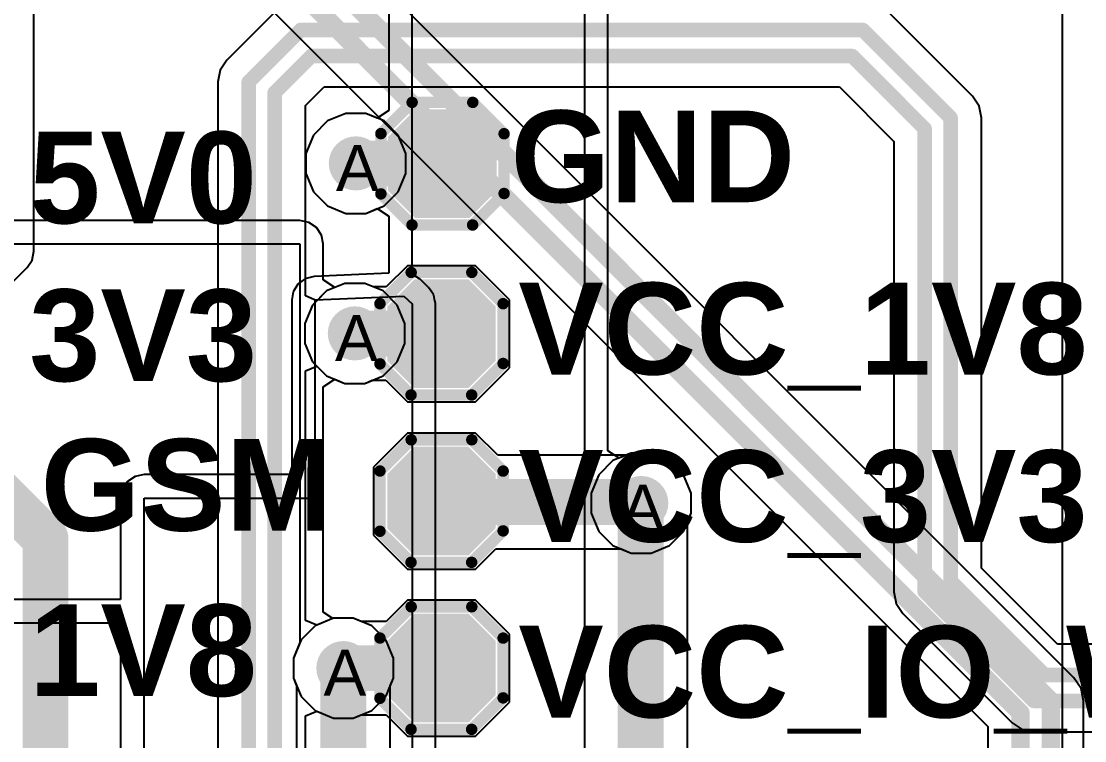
# Model space of a CAD drawing. Header units: inches. Extents: x 0 to 208, y 0 to 213.
# Drawn here: x 1.2734 to 1.7375, y 3.5333 to 3.8471 of the extents above; entities that cross this region are included whole.
import ezdxf

# ---------------------------------------------------------------- set-up
doc = ezdxf.new("R2010")
doc.units = ezdxf.units.IN
doc.header["$MEASUREMENT"] = 0
for name, color, linetype in [('Bottom Layer', 5, 'Continuous'), ('Drill Drawing', 1, 'Continuous'), ('L2_GND1', 16, 'Continuous'), ('L3_SIG1', 76, 'Continuous'), ('L4_PWR', 90, 'Continuous'), ('L5_GND2', 156, 'Continuous'), ('L6_SIG2', 130, 'Continuous'), ('L7_GND3', 216, 'Continuous'), ('Top Layer', 1, 'Continuous'), ('Top Overlay', 2, 'Continuous'), ('Top Paste', 8, 'Continuous'), ('Top Solder', 216, 'Continuous'), ('Via Holes', 16, 'Continuous')]:
    doc.layers.add(name, color=color, linetype=linetype)
doc.styles.add('Arial', font='', dxfattribs={"height": 0.2})
doc.styles.add('Arial_Bold', font='', dxfattribs={"height": 0.2})
doc.styles.get('Arial').set_extended_font_data('Arial')
doc.styles.get('Arial_Bold').set_extended_font_data('Arial', bold=True)

# ---------------------------------------------------------------- blocks, each defined once
blk = doc.blocks.new('T____________0_5___337')
at = {"layer": 'Top Layer'}
blk.add_hatch(color=1, dxfattribs=at).paths.add_polyline_path([(0.00984, 0.01969), (-0.00984, 0.01969), (-0.01969, 0.00984), (-0.01969, -0.00984), (-0.00984, -0.01968), (0.00984, -0.01968), (0.01968, -0.00984), (0.01968, 0.00984)])
at = {"layer": 'Top Paste'}
blk.add_hatch(color=8, dxfattribs=at).paths.add_polyline_path([(0.00984, 0.01969), (-0.00984, 0.01969), (-0.01969, 0.00984), (-0.01969, -0.00984), (-0.00984, -0.01968), (0.00984, -0.01968), (0.01968, -0.00984), (0.01968, 0.00984)])
at = {"layer": 'Top Solder'}
blk.add_hatch(color=216, dxfattribs=at).paths.add_polyline_path([(0.01184, 0.02369), (-0.01184, 0.02369), (-0.02369, 0.01184), (-0.02369, -0.01184), (-0.01184, -0.02368), (0.01184, -0.02368), (0.02368, -0.01184), (0.02368, 0.01184)])
at = {"layer": 'Top Overlay'}
for points in [[(-0.02684, 0.01312, 0.005, 0.005, 0), (-0.01321, 0.02675, 0.005, 0.005, 0)], [(-0.01321, 0.02675, 0.005, 0.005, 0), (0.01325, 0.02675, 0.005, 0.005, 0)], [(0.01325, 0.02675, 0.005, 0.005, 0), (0.02692, 0.01308, 0.005, 0.005, 0)], [(-0.02684, -0.01316, 0.005, 0.005, 0), (-0.02684, 0.01312, 0.005, 0.005, 0)], [(0.02692, -0.01299, 0.005, 0.005, 0), (0.02692, 0.01308, 0.005, 0.005, 0)], [(-0.02684, -0.01316, 0.005, 0.005, 0), (-0.01328, -0.02672, 0.005, 0.005, 0)], [(0.01318, -0.02672, 0.005, 0.005, 0), (0.02692, -0.01299, 0.005, 0.005, 0)], [(-0.01328, -0.02672, 0.005, 0.005, 0), (0.01318, -0.02672, 0.005, 0.005, 0)]]:
    blk.add_lwpolyline(points, format="xyseb", dxfattribs=at)
for points in [[(-0.01446, 0.02675, 0.0025, 0.0025, 1), (-0.01196, 0.02675, 0.0025, 0.0025, 1)], [(-0.01446, 0.02675, 0.0025, 0.0025, 1), (-0.01196, 0.02675, 0.0025, 0.0025, 1)], [(0.012, 0.02675, 0.0025, 0.0025, 1), (0.0145, 0.02675, 0.0025, 0.0025, 1)], [(0.012, 0.02675, 0.0025, 0.0025, 1), (0.0145, 0.02675, 0.0025, 0.0025, 1)], [(-0.02809, 0.01312, 0.0025, 0.0025, 1), (-0.02559, 0.01312, 0.0025, 0.0025, 1)], [(-0.02809, 0.01312, 0.0025, 0.0025, 1), (-0.02559, 0.01312, 0.0025, 0.0025, 1)], [(0.02567, 0.01308, 0.0025, 0.0025, 1), (0.02817, 0.01308, 0.0025, 0.0025, 1)], [(0.02567, 0.01308, 0.0025, 0.0025, 1), (0.02817, 0.01308, 0.0025, 0.0025, 1)], [(-0.02809, -0.01316, 0.0025, 0.0025, 1), (-0.02559, -0.01316, 0.0025, 0.0025, 1)], [(-0.02809, -0.01316, 0.0025, 0.0025, 1), (-0.02559, -0.01316, 0.0025, 0.0025, 1)], [(0.02567, -0.01299, 0.0025, 0.0025, 1), (0.02817, -0.01299, 0.0025, 0.0025, 1)], [(0.02567, -0.01299, 0.0025, 0.0025, 1), (0.02817, -0.01299, 0.0025, 0.0025, 1)], [(-0.01453, -0.02672, 0.0025, 0.0025, 1), (-0.01203, -0.02672, 0.0025, 0.0025, 1)], [(-0.01453, -0.02672, 0.0025, 0.0025, 1), (-0.01203, -0.02672, 0.0025, 0.0025, 1)], [(0.01193, -0.02672, 0.0025, 0.0025, 1), (0.01443, -0.02672, 0.0025, 0.0025, 1)], [(0.01193, -0.02672, 0.0025, 0.0025, 1), (0.01443, -0.02672, 0.0025, 0.0025, 1)]]:
    blk.add_lwpolyline(points, format="xyseb", close=True, dxfattribs=at)
blk = doc.blocks.new('T____________0_5___338')
at = {"layer": 'Top Layer'}
blk.add_hatch(color=1, dxfattribs=at).paths.add_polyline_path([(0.00984, 0.01968), (-0.00984, 0.01968), (-0.01969, 0.00984), (-0.01969, -0.00984), (-0.00984, -0.01969), (0.00984, -0.01969), (0.01968, -0.00984), (0.01968, 0.00984)])
at = {"layer": 'Top Paste'}
blk.add_hatch(color=8, dxfattribs=at).paths.add_polyline_path([(0.00984, 0.01968), (-0.00984, 0.01968), (-0.01969, 0.00984), (-0.01969, -0.00984), (-0.00984, -0.01969), (0.00984, -0.01969), (0.01968, -0.00984), (0.01968, 0.00984)])
at = {"layer": 'Top Solder'}
blk.add_hatch(color=216, dxfattribs=at).paths.add_polyline_path([(0.01184, 0.02368), (-0.01184, 0.02368), (-0.02369, 0.01184), (-0.02369, -0.01184), (-0.01184, -0.02369), (0.01184, -0.02369), (0.02368, -0.01184), (0.02368, 0.01184)])
at = {"layer": 'Top Overlay'}
for points in [[(-0.02684, 0.01312, 0.005, 0.005, 0), (-0.01321, 0.02675, 0.005, 0.005, 0)], [(-0.01321, 0.02675, 0.005, 0.005, 0), (0.01325, 0.02675, 0.005, 0.005, 0)], [(0.01325, 0.02675, 0.005, 0.005, 0), (0.02692, 0.01309, 0.005, 0.005, 0)], [(-0.02684, -0.01315, 0.005, 0.005, 0), (-0.02684, 0.01312, 0.005, 0.005, 0)], [(0.02692, -0.01298, 0.005, 0.005, 0), (0.02692, 0.01309, 0.005, 0.005, 0)], [(-0.02684, -0.01315, 0.005, 0.005, 0), (-0.01328, -0.02672, 0.005, 0.005, 0)], [(0.01318, -0.02672, 0.005, 0.005, 0), (0.02692, -0.01298, 0.005, 0.005, 0)], [(-0.01328, -0.02672, 0.005, 0.005, 0), (0.01318, -0.02672, 0.005, 0.005, 0)]]:
    blk.add_lwpolyline(points, format="xyseb", dxfattribs=at)
for points in [[(-0.01446, 0.02675, 0.0025, 0.0025, 1), (-0.01196, 0.02675, 0.0025, 0.0025, 1)], [(-0.01446, 0.02675, 0.0025, 0.0025, 1), (-0.01196, 0.02675, 0.0025, 0.0025, 1)], [(0.012, 0.02675, 0.0025, 0.0025, 1), (0.0145, 0.02675, 0.0025, 0.0025, 1)], [(0.012, 0.02675, 0.0025, 0.0025, 1), (0.0145, 0.02675, 0.0025, 0.0025, 1)], [(-0.02809, 0.01312, 0.0025, 0.0025, 1), (-0.02559, 0.01312, 0.0025, 0.0025, 1)], [(-0.02809, 0.01312, 0.0025, 0.0025, 1), (-0.02559, 0.01312, 0.0025, 0.0025, 1)], [(0.02567, 0.01309, 0.0025, 0.0025, 1), (0.02817, 0.01309, 0.0025, 0.0025, 1)], [(0.02567, 0.01309, 0.0025, 0.0025, 1), (0.02817, 0.01309, 0.0025, 0.0025, 1)], [(-0.02809, -0.01315, 0.0025, 0.0025, 1), (-0.02559, -0.01315, 0.0025, 0.0025, 1)], [(-0.02809, -0.01315, 0.0025, 0.0025, 1), (-0.02559, -0.01315, 0.0025, 0.0025, 1)], [(0.02567, -0.01298, 0.0025, 0.0025, 1), (0.02817, -0.01298, 0.0025, 0.0025, 1)], [(0.02567, -0.01298, 0.0025, 0.0025, 1), (0.02817, -0.01298, 0.0025, 0.0025, 1)], [(-0.01453, -0.02672, 0.0025, 0.0025, 1), (-0.01203, -0.02672, 0.0025, 0.0025, 1)], [(-0.01453, -0.02672, 0.0025, 0.0025, 1), (-0.01203, -0.02672, 0.0025, 0.0025, 1)], [(0.01193, -0.02672, 0.0025, 0.0025, 1), (0.01443, -0.02672, 0.0025, 0.0025, 1)], [(0.01193, -0.02672, 0.0025, 0.0025, 1), (0.01443, -0.02672, 0.0025, 0.0025, 1)]]:
    blk.add_lwpolyline(points, format="xyseb", close=True, dxfattribs=at)
blk = doc.blocks.new('T____________0_5___342')
at = {"layer": 'Top Layer'}
blk.add_hatch(color=1, dxfattribs=at).paths.add_polyline_path([(0.00984, 0.01968), (-0.00984, 0.01968), (-0.01969, 0.00984), (-0.01969, -0.00984), (-0.00984, -0.01969), (0.00984, -0.01969), (0.01968, -0.00984), (0.01968, 0.00984)])
at = {"layer": 'Top Paste'}
blk.add_hatch(color=8, dxfattribs=at).paths.add_polyline_path([(0.00984, 0.01968), (-0.00984, 0.01968), (-0.01969, 0.00984), (-0.01969, -0.00984), (-0.00984, -0.01969), (0.00984, -0.01969), (0.01968, -0.00984), (0.01968, 0.00984)])
at = {"layer": 'Top Solder'}
blk.add_hatch(color=216, dxfattribs=at).paths.add_polyline_path([(0.01184, 0.02368), (-0.01184, 0.02368), (-0.02369, 0.01184), (-0.02369, -0.01184), (-0.01184, -0.02369), (0.01184, -0.02369), (0.02368, -0.01184), (0.02368, 0.01184)])
at = {"layer": 'Top Overlay'}
for points in [[(-0.02684, 0.01312, 0.005, 0.005, 0), (-0.01321, 0.02675, 0.005, 0.005, 0)], [(-0.01321, 0.02675, 0.005, 0.005, 0), (0.01325, 0.02675, 0.005, 0.005, 0)], [(0.01325, 0.02675, 0.005, 0.005, 0), (0.02692, 0.01309, 0.005, 0.005, 0)], [(-0.02684, -0.01315, 0.005, 0.005, 0), (-0.02684, 0.01312, 0.005, 0.005, 0)], [(0.02692, -0.01299, 0.005, 0.005, 0), (0.02692, 0.01309, 0.005, 0.005, 0)], [(-0.02684, -0.01315, 0.005, 0.005, 0), (-0.01328, -0.02672, 0.005, 0.005, 0)], [(0.01318, -0.02672, 0.005, 0.005, 0), (0.02692, -0.01299, 0.005, 0.005, 0)], [(-0.01328, -0.02672, 0.005, 0.005, 0), (0.01318, -0.02672, 0.005, 0.005, 0)]]:
    blk.add_lwpolyline(points, format="xyseb", dxfattribs=at)
for points in [[(-0.01446, 0.02675, 0.0025, 0.0025, 1), (-0.01196, 0.02675, 0.0025, 0.0025, 1)], [(-0.01446, 0.02675, 0.0025, 0.0025, 1), (-0.01196, 0.02675, 0.0025, 0.0025, 1)], [(0.012, 0.02675, 0.0025, 0.0025, 1), (0.0145, 0.02675, 0.0025, 0.0025, 1)], [(0.012, 0.02675, 0.0025, 0.0025, 1), (0.0145, 0.02675, 0.0025, 0.0025, 1)], [(-0.02809, 0.01312, 0.0025, 0.0025, 1), (-0.02559, 0.01312, 0.0025, 0.0025, 1)], [(-0.02809, 0.01312, 0.0025, 0.0025, 1), (-0.02559, 0.01312, 0.0025, 0.0025, 1)], [(0.02567, 0.01309, 0.0025, 0.0025, 1), (0.02817, 0.01309, 0.0025, 0.0025, 1)], [(0.02567, 0.01309, 0.0025, 0.0025, 1), (0.02817, 0.01309, 0.0025, 0.0025, 1)], [(-0.02809, -0.01315, 0.0025, 0.0025, 1), (-0.02559, -0.01315, 0.0025, 0.0025, 1)], [(-0.02809, -0.01315, 0.0025, 0.0025, 1), (-0.02559, -0.01315, 0.0025, 0.0025, 1)], [(0.02567, -0.01299, 0.0025, 0.0025, 1), (0.02817, -0.01299, 0.0025, 0.0025, 1)], [(0.02567, -0.01299, 0.0025, 0.0025, 1), (0.02817, -0.01299, 0.0025, 0.0025, 1)], [(-0.01453, -0.02672, 0.0025, 0.0025, 1), (-0.01203, -0.02672, 0.0025, 0.0025, 1)], [(-0.01453, -0.02672, 0.0025, 0.0025, 1), (-0.01203, -0.02672, 0.0025, 0.0025, 1)], [(0.01193, -0.02672, 0.0025, 0.0025, 1), (0.01443, -0.02672, 0.0025, 0.0025, 1)], [(0.01193, -0.02672, 0.0025, 0.0025, 1), (0.01443, -0.02672, 0.0025, 0.0025, 1)]]:
    blk.add_lwpolyline(points, format="xyseb", close=True, dxfattribs=at)
blk = doc.blocks.new('T____________0_5___343')
at = {"layer": 'Top Layer'}
blk.add_hatch(color=1, dxfattribs=at).paths.add_polyline_path([(0.00984, 0.01968), (-0.00984, 0.01968), (-0.01969, 0.00984), (-0.01969, -0.00984), (-0.00984, -0.01969), (0.00984, -0.01969), (0.01968, -0.00984), (0.01968, 0.00984)])
at = {"layer": 'Top Paste'}
blk.add_hatch(color=8, dxfattribs=at).paths.add_polyline_path([(0.00984, 0.01968), (-0.00984, 0.01968), (-0.01969, 0.00984), (-0.01969, -0.00984), (-0.00984, -0.01969), (0.00984, -0.01969), (0.01968, -0.00984), (0.01968, 0.00984)])
at = {"layer": 'Top Solder'}
blk.add_hatch(color=216, dxfattribs=at).paths.add_polyline_path([(0.01184, 0.02368), (-0.01184, 0.02368), (-0.02369, 0.01184), (-0.02369, -0.01184), (-0.01184, -0.02369), (0.01184, -0.02369), (0.02368, -0.01184), (0.02368, 0.01184)])
at = {"layer": 'Top Overlay'}
for points in [[(-0.02684, 0.01312, 0.005, 0.005, 0), (-0.01321, 0.02675, 0.005, 0.005, 0)], [(-0.01321, 0.02675, 0.005, 0.005, 0), (0.01325, 0.02675, 0.005, 0.005, 0)], [(0.01325, 0.02675, 0.005, 0.005, 0), (0.02692, 0.01309, 0.005, 0.005, 0)], [(-0.02684, -0.01315, 0.005, 0.005, 0), (-0.02684, 0.01312, 0.005, 0.005, 0)], [(0.02692, -0.01299, 0.005, 0.005, 0), (0.02692, 0.01309, 0.005, 0.005, 0)], [(-0.02684, -0.01315, 0.005, 0.005, 0), (-0.01328, -0.02672, 0.005, 0.005, 0)], [(0.01318, -0.02672, 0.005, 0.005, 0), (0.02692, -0.01299, 0.005, 0.005, 0)], [(-0.01328, -0.02672, 0.005, 0.005, 0), (0.01318, -0.02672, 0.005, 0.005, 0)]]:
    blk.add_lwpolyline(points, format="xyseb", dxfattribs=at)
for points in [[(-0.01446, 0.02675, 0.0025, 0.0025, 1), (-0.01196, 0.02675, 0.0025, 0.0025, 1)], [(-0.01446, 0.02675, 0.0025, 0.0025, 1), (-0.01196, 0.02675, 0.0025, 0.0025, 1)], [(0.012, 0.02675, 0.0025, 0.0025, 1), (0.0145, 0.02675, 0.0025, 0.0025, 1)], [(0.012, 0.02675, 0.0025, 0.0025, 1), (0.0145, 0.02675, 0.0025, 0.0025, 1)], [(-0.02809, 0.01312, 0.0025, 0.0025, 1), (-0.02559, 0.01312, 0.0025, 0.0025, 1)], [(-0.02809, 0.01312, 0.0025, 0.0025, 1), (-0.02559, 0.01312, 0.0025, 0.0025, 1)], [(0.02567, 0.01309, 0.0025, 0.0025, 1), (0.02817, 0.01309, 0.0025, 0.0025, 1)], [(0.02567, 0.01309, 0.0025, 0.0025, 1), (0.02817, 0.01309, 0.0025, 0.0025, 1)], [(-0.02809, -0.01315, 0.0025, 0.0025, 1), (-0.02559, -0.01315, 0.0025, 0.0025, 1)], [(-0.02809, -0.01315, 0.0025, 0.0025, 1), (-0.02559, -0.01315, 0.0025, 0.0025, 1)], [(0.02567, -0.01299, 0.0025, 0.0025, 1), (0.02817, -0.01299, 0.0025, 0.0025, 1)], [(0.02567, -0.01299, 0.0025, 0.0025, 1), (0.02817, -0.01299, 0.0025, 0.0025, 1)], [(-0.01453, -0.02672, 0.0025, 0.0025, 1), (-0.01203, -0.02672, 0.0025, 0.0025, 1)], [(-0.01453, -0.02672, 0.0025, 0.0025, 1), (-0.01203, -0.02672, 0.0025, 0.0025, 1)], [(0.01193, -0.02672, 0.0025, 0.0025, 1), (0.01443, -0.02672, 0.0025, 0.0025, 1)], [(0.01193, -0.02672, 0.0025, 0.0025, 1), (0.01443, -0.02672, 0.0025, 0.0025, 1)]]:
    blk.add_lwpolyline(points, format="xyseb", close=True, dxfattribs=at)

msp = doc.modelspace()

# ---------------------------------------------------------------- hatches: boundary and pattern name
at = {"layer": 'Bottom Layer'}
h = msp.add_hatch(color=5, dxfattribs=at)
edge = h.paths.add_edge_path()
edge.add_arc((1.41943, 3.78515), 0.01181, 0, 360)
h = msp.add_hatch(color=5, dxfattribs=at)
edge = h.paths.add_edge_path()
edge.add_arc((1.419, 3.711), 0.01181, 0, 360)
h = msp.add_hatch(color=5, dxfattribs=at)
edge = h.paths.add_edge_path()
edge.add_arc((1.544, 3.637), 0.01181, 0, 360)
h = msp.add_hatch(color=5, dxfattribs=at)
edge = h.paths.add_edge_path()
edge.add_arc((1.414, 3.565), 0.01181, 0, 360)
at = {"layer": 'L2_GND1'}
h = msp.add_hatch(color=16, dxfattribs=at)
edge = h.paths.add_edge_path()
edge.add_arc((1.41943, 3.78515), 0.01181, 0, 360)
h = msp.add_hatch(color=16, dxfattribs=at)
edge = h.paths.add_edge_path()
edge.add_arc((1.419, 3.711), 0.01181, 0, 360)
h = msp.add_hatch(color=16, dxfattribs=at)
edge = h.paths.add_edge_path()
edge.add_arc((1.544, 3.637), 0.01181, 0, 360)
h = msp.add_hatch(color=16, dxfattribs=at)
edge = h.paths.add_edge_path()
edge.add_arc((1.414, 3.565), 0.01181, 0, 360)
at = {"layer": 'L3_SIG1'}
h = msp.add_hatch(color=76, dxfattribs=at)
edge = h.paths.add_edge_path()
edge.add_arc((1.41943, 3.78515), 0.01181, 0, 360)
h = msp.add_hatch(color=76, dxfattribs=at)
edge = h.paths.add_edge_path()
edge.add_arc((1.419, 3.711), 0.01181, 0, 360)
h = msp.add_hatch(color=76, dxfattribs=at)
edge = h.paths.add_edge_path()
edge.add_arc((1.544, 3.637), 0.01181, 0, 360)
h = msp.add_hatch(color=76, dxfattribs=at)
edge = h.paths.add_edge_path()
edge.add_arc((1.414, 3.565), 0.01181, 0, 360)
at = {"layer": 'L4_PWR'}
h = msp.add_hatch(color=90, dxfattribs=at)
edge = h.paths.add_edge_path()
edge.add_arc((1.41943, 3.78515), 0.01181, 0, 360)
h = msp.add_hatch(color=90, dxfattribs=at)
edge = h.paths.add_edge_path()
edge.add_arc((1.419, 3.711), 0.01181, 0, 360)
h = msp.add_hatch(color=90, dxfattribs=at)
edge = h.paths.add_edge_path()
edge.add_arc((1.544, 3.637), 0.01181, 0, 360)
h = msp.add_hatch(color=90, dxfattribs=at)
edge = h.paths.add_edge_path()
edge.add_arc((1.414, 3.565), 0.01181, 0, 360)
at = {"layer": 'L5_GND2'}
h = msp.add_hatch(color=156, dxfattribs=at)
edge = h.paths.add_edge_path()
edge.add_arc((1.41943, 3.78515), 0.01181, 0, 360)
h = msp.add_hatch(color=156, dxfattribs=at)
edge = h.paths.add_edge_path()
edge.add_arc((1.419, 3.711), 0.01181, 0, 360)
h = msp.add_hatch(color=156, dxfattribs=at)
edge = h.paths.add_edge_path()
edge.add_arc((1.544, 3.637), 0.01181, 0, 360)
h = msp.add_hatch(color=156, dxfattribs=at)
edge = h.paths.add_edge_path()
edge.add_arc((1.414, 3.565), 0.01181, 0, 360)
at = {"layer": 'L6_SIG2'}
h = msp.add_hatch(color=130, dxfattribs=at)
edge = h.paths.add_edge_path()
edge.add_arc((1.41943, 3.78515), 0.01181, 0, 360)
h = msp.add_hatch(color=130, dxfattribs=at)
edge = h.paths.add_edge_path()
edge.add_arc((1.419, 3.711), 0.01181, 0, 360)
h = msp.add_hatch(color=130, dxfattribs=at)
edge = h.paths.add_edge_path()
edge.add_arc((1.544, 3.637), 0.01181, 0, 360)
h = msp.add_hatch(color=130, dxfattribs=at)
edge = h.paths.add_edge_path()
edge.add_arc((1.414, 3.565), 0.01181, 0, 360)
at = {"layer": 'L7_GND3'}
h = msp.add_hatch(color=216, dxfattribs=at)
edge = h.paths.add_edge_path()
edge.add_arc((1.41943, 3.78515), 0.01181, 0, 360)
h = msp.add_hatch(color=216, dxfattribs=at)
edge = h.paths.add_edge_path()
edge.add_arc((1.419, 3.711), 0.01181, 0, 360)
h = msp.add_hatch(color=216, dxfattribs=at)
edge = h.paths.add_edge_path()
edge.add_arc((1.544, 3.637), 0.01181, 0, 360)
h = msp.add_hatch(color=216, dxfattribs=at)
edge = h.paths.add_edge_path()
edge.add_arc((1.414, 3.565), 0.01181, 0, 360)
at = {"layer": 'Top Layer'}
h = msp.add_hatch(color=1, dxfattribs=at)
edge = h.paths.add_edge_path()
edge.add_arc((1.41943, 3.78515), 0.01181, 0, 360)
h = msp.add_hatch(color=1, dxfattribs=at)
edge = h.paths.add_edge_path()
edge.add_arc((1.419, 3.711), 0.01181, 0, 360)
h = msp.add_hatch(color=1, dxfattribs=at)
edge = h.paths.add_edge_path()
edge.add_arc((1.544, 3.637), 0.01181, 0, 360)
h = msp.add_hatch(color=1, dxfattribs=at)
edge = h.paths.add_edge_path()
edge.add_arc((1.414, 3.565), 0.01181, 0, 360)
at = {"layer": 'Via Holes'}
h = msp.add_hatch(color=7, dxfattribs=at)
edge = h.paths.add_edge_path()
edge.add_arc((1.41943, 3.78515), 0.00591, 0, 360)
h = msp.add_hatch(color=7, dxfattribs=at)
edge = h.paths.add_edge_path()
edge.add_arc((1.419, 3.711), 0.00591, 0, 360)
h = msp.add_hatch(color=7, dxfattribs=at)
edge = h.paths.add_edge_path()
edge.add_arc((1.544, 3.637), 0.00591, 0, 360)
h = msp.add_hatch(color=7, dxfattribs=at)
edge = h.paths.add_edge_path()
edge.add_arc((1.414, 3.565), 0.00591, 0, 360)

# ---------------------------------------------------------------- linework, layer by layer
at = {"layer": 'Bottom Layer'}
for p, q in [((1.73281, 3.56076), (1.39027, 3.9033)), ((1.35291, 3.88191), (1.69522, 3.53959)), ((1.41466, 3.73281), (1.40665, 3.72949)), ((1.42334, 3.73281), (1.41466, 3.73281)), ((1.43135, 3.72949), (1.42334, 3.73281)), ((1.40665, 3.72949), (1.40051, 3.72335)), ((1.43749, 3.72335), (1.43135, 3.72949)), ((1.40051, 3.72335), (1.39719, 3.71534)), ((1.44081, 3.71534), (1.43749, 3.72335)), ((1.39719, 3.71534), (1.39719, 3.70666)), ((1.44081, 3.70666), (1.44081, 3.71534)), ((1.39719, 3.70666), (1.40051, 3.69865)), ((1.43749, 3.69865), (1.44081, 3.70666)), ((1.40051, 3.69865), (1.40665, 3.69251)), ((1.43135, 3.69251), (1.43749, 3.69865)), ((1.40665, 3.69251), (1.41466, 3.68919)), ((1.42334, 3.68919), (1.43135, 3.69251)), ((1.41466, 3.68919), (1.42334, 3.68919)), ((1.53966, 3.65881), (1.53165, 3.65549)), ((1.54834, 3.65881), (1.53966, 3.65881)), ((1.55635, 3.65549), (1.54834, 3.65881)), ((1.53165, 3.65549), (1.52551, 3.64935)), ((1.56249, 3.64935), (1.55635, 3.65549)), ((1.52551, 3.64935), (1.52219, 3.64134)), ((1.56581, 3.64134), (1.56249, 3.64935)), ((1.52219, 3.64134), (1.52219, 3.63266)), ((1.56581, 3.63266), (1.56581, 3.64134)), ((1.52219, 3.63266), (1.52551, 3.62465)), ((1.56249, 3.62465), (1.56581, 3.63266)), ((1.52551, 3.62465), (1.53165, 3.61851)), ((1.55635, 3.61851), (1.56249, 3.62465)), ((1.53165, 3.61851), (1.53966, 3.61519)), ((1.54834, 3.61519), (1.55635, 3.61851)), ((1.53966, 3.61519), (1.54834, 3.61519)), ((1.40165, 3.58349), (1.39551, 3.57735)), ((1.40966, 3.58681), (1.40165, 3.58349)), ((1.41834, 3.58681), (1.40966, 3.58681)), ((1.42635, 3.58349), (1.41834, 3.58681)), ((1.43249, 3.57735), (1.42635, 3.58349)), ((1.39551, 3.57735), (1.39219, 3.56934)), ((1.43581, 3.56934), (1.43249, 3.57735)), ((1.39219, 3.56934), (1.39219, 3.56066)), ((1.43581, 3.56066), (1.43581, 3.56934)), ((1.39219, 3.56066), (1.39551, 3.55265)), ((1.43249, 3.55265), (1.43581, 3.56066)), ((1.73591, 3.55613), (1.73281, 3.56076)), ((1.73699, 3.55067), (1.73591, 3.55613)), ((1.39551, 3.55265), (1.40165, 3.54651)), ((1.42635, 3.54651), (1.43249, 3.55265)), ((1.73699, 3.27013), (1.73699, 3.55067)), ((1.73699, 3.55067), (1.73699, 3.55067)), ((1.40165, 3.54651), (1.40966, 3.54319)), ((1.41834, 3.54319), (1.42635, 3.54651)), ((1.40966, 3.54319), (1.41834, 3.54319)), ((1.69522, 3.53959), (1.69522, 3.27499))]:
    msp.add_line(p, q, dxfattribs=at)
for points in [[(1.376, 3.89738, 0.008, 0.008, 0), (1.72272, 3.55067, 0.008, 0.008, 0)], [(1.363, 3.892, 0.008, 0.008, 0), (1.70949, 3.54551, 0.008, 0.008, 0)], [(1.72272, 3.26385, 0.008, 0.008, 0), (1.72272, 3.55067, 0.008, 0.008, 0)], [(1.70949, 3.26908, 0.008, 0.008, 0), (1.70949, 3.54551, 0.008, 0.008, 0)]]:
    msp.add_lwpolyline(points, format="xyseb", dxfattribs=at)
for points in [[(1.72072, 3.55067, 0.004, 0.004, 1), (1.72472, 3.55067, 0.004, 0.004, 1)], [(1.72072, 3.55067, 0.004, 0.004, 1), (1.72472, 3.55067, 0.004, 0.004, 1)], [(1.70749, 3.54551, 0.004, 0.004, 1), (1.71149, 3.54551, 0.004, 0.004, 1)], [(1.70749, 3.54551, 0.004, 0.004, 1), (1.71149, 3.54551, 0.004, 0.004, 1)]]:
    msp.add_lwpolyline(points, format="xyseb", close=True, dxfattribs=at)
at = {"layer": 'L2_GND1'}
for p, q in [((1.41509, 3.80696), (1.40707, 3.80364)), ((1.42376, 3.80696), (1.41509, 3.80696)), ((1.43178, 3.80364), (1.42376, 3.80696)), ((1.40707, 3.80364), (1.40093, 3.79751)), ((1.43792, 3.79751), (1.43178, 3.80364)), ((1.40093, 3.79751), (1.39761, 3.78949)), ((1.44124, 3.78949), (1.43792, 3.79751)), ((1.39761, 3.78949), (1.39761, 3.78081)), ((1.44124, 3.78081), (1.44124, 3.78949)), ((1.39761, 3.78081), (1.40093, 3.7728)), ((1.43792, 3.7728), (1.44124, 3.78081)), ((1.40093, 3.7728), (1.40707, 3.76666)), ((1.43178, 3.76666), (1.43792, 3.7728)), ((1.40707, 3.76666), (1.41509, 3.76334)), ((1.42376, 3.76334), (1.43178, 3.76666)), ((1.41509, 3.76334), (1.42376, 3.76334)), ((1.41466, 3.73281), (1.40665, 3.72949)), ((1.42334, 3.73281), (1.41466, 3.73281)), ((1.43135, 3.72949), (1.42334, 3.73281)), ((1.40665, 3.72949), (1.40051, 3.72335)), ((1.43749, 3.72335), (1.43135, 3.72949)), ((1.40051, 3.72335), (1.39719, 3.71534)), ((1.44081, 3.71534), (1.43749, 3.72335)), ((1.39719, 3.71534), (1.39719, 3.70666)), ((1.44081, 3.70666), (1.44081, 3.71534)), ((1.39719, 3.70666), (1.40051, 3.69865)), ((1.43749, 3.69865), (1.44081, 3.70666)), ((1.40051, 3.69865), (1.40665, 3.69251)), ((1.43135, 3.69251), (1.43749, 3.69865)), ((1.40665, 3.69251), (1.41466, 3.68919)), ((1.42334, 3.68919), (1.43135, 3.69251)), ((1.41466, 3.68919), (1.42334, 3.68919)), ((1.53966, 3.65881), (1.53165, 3.65549)), ((1.54834, 3.65881), (1.53966, 3.65881)), ((1.55635, 3.65549), (1.54834, 3.65881)), ((1.53165, 3.65549), (1.52551, 3.64935)), ((1.56249, 3.64935), (1.55635, 3.65549)), ((1.52551, 3.64935), (1.52219, 3.64134)), ((1.56581, 3.64134), (1.56249, 3.64935)), ((1.52219, 3.64134), (1.52219, 3.63266)), ((1.56581, 3.63266), (1.56581, 3.64134)), ((1.52219, 3.63266), (1.52551, 3.62465)), ((1.56249, 3.62465), (1.56581, 3.63266)), ((1.52551, 3.62465), (1.53165, 3.61851)), ((1.55635, 3.61851), (1.56249, 3.62465)), ((1.53165, 3.61851), (1.53966, 3.61519)), ((1.54834, 3.61519), (1.55635, 3.61851)), ((1.53966, 3.61519), (1.54834, 3.61519)), ((1.40165, 3.58349), (1.39551, 3.57735)), ((1.40966, 3.58681), (1.40165, 3.58349)), ((1.41834, 3.58681), (1.40966, 3.58681)), ((1.42635, 3.58349), (1.41834, 3.58681)), ((1.43249, 3.57735), (1.42635, 3.58349)), ((1.39551, 3.57735), (1.39219, 3.56934)), ((1.43581, 3.56934), (1.43249, 3.57735)), ((1.39219, 3.56934), (1.39219, 3.56066)), ((1.43581, 3.56066), (1.43581, 3.56934)), ((1.39219, 3.56066), (1.39551, 3.55265)), ((1.43249, 3.55265), (1.43581, 3.56066)), ((1.39551, 3.55265), (1.40165, 3.54651)), ((1.42635, 3.54651), (1.43249, 3.55265)), ((1.40165, 3.54651), (1.40966, 3.54319)), ((1.41834, 3.54319), (1.42635, 3.54651)), ((1.40966, 3.54319), (1.41834, 3.54319))]:
    msp.add_line(p, q, dxfattribs=at)
at = {"layer": 'L3_SIG1'}
for p, q in [((1.72773, 3.889), (1.72773, 3.453)), ((1.395, 3.7602), (0.885, 3.7602)), ((1.3989, 3.75942), (1.395, 3.7602)), ((1.40221, 3.75721), (1.3989, 3.75942)), ((1.40442, 3.7539), (1.40221, 3.75721)), ((0.885, 3.75), (1.395, 3.75)), ((1.395, 3.75), (1.395, 3.57612)), ((1.4052, 3.75), (1.40442, 3.7539)), ((1.4052, 3.7343), (1.4052, 3.75)), ((1.4102, 3.73096), (1.4052, 3.7343)), ((1.41466, 3.73281), (1.4102, 3.73096)), ((1.42334, 3.73281), (1.41466, 3.73281)), ((1.43135, 3.72949), (1.42334, 3.73281)), ((1.43749, 3.72335), (1.43135, 3.72949)), ((1.44081, 3.71534), (1.43749, 3.72335)), ((1.44081, 3.70666), (1.44081, 3.71534)), ((1.43749, 3.69865), (1.44081, 3.70666)), ((1.43135, 3.69251), (1.43749, 3.69865)), ((1.4052, 3.6877), (1.4102, 3.69104)), ((1.4102, 3.69104), (1.41466, 3.68919)), ((1.42334, 3.68919), (1.43135, 3.69251)), ((1.4052, 3.58946), (1.4052, 3.6877)), ((1.41466, 3.68919), (1.42334, 3.68919)), ((1.53966, 3.65881), (1.53165, 3.65549)), ((1.54834, 3.65881), (1.53966, 3.65881)), ((1.55635, 3.65549), (1.54834, 3.65881)), ((1.53165, 3.65549), (1.52551, 3.64935)), ((1.56249, 3.64935), (1.55635, 3.65549)), ((1.52551, 3.64935), (1.52219, 3.64134)), ((1.56581, 3.64134), (1.56249, 3.64935)), ((1.52219, 3.64134), (1.52219, 3.63266)), ((1.56581, 3.63266), (1.56581, 3.64134)), ((1.52219, 3.63266), (1.52551, 3.62465)), ((1.56249, 3.62465), (1.56581, 3.63266)), ((1.52551, 3.62465), (1.53165, 3.61851)), ((1.55635, 3.61851), (1.56249, 3.62465)), ((1.53165, 3.61851), (1.53966, 3.61519)), ((1.54834, 3.61519), (1.55635, 3.61851)), ((1.53966, 3.61519), (1.54834, 3.61519)), ((1.40935, 3.58668), (1.4052, 3.58946)), ((1.40966, 3.58681), (1.40935, 3.58668)), ((1.41834, 3.58681), (1.40966, 3.58681)), ((1.42635, 3.58349), (1.41834, 3.58681)), ((1.43249, 3.57735), (1.42635, 3.58349)), ((1.395, 3.57612), (1.39219, 3.56934)), ((1.43581, 3.56934), (1.43249, 3.57735)), ((1.39219, 3.56934), (1.39219, 3.56066)), ((1.43581, 3.56066), (1.43581, 3.56934)), ((1.39219, 3.56066), (1.39361, 3.55724)), ((1.43439, 3.55724), (1.43581, 3.56066)), ((1.39361, 3.55724), (1.39361, 3.29974)), ((1.43439, 3.43785), (1.43439, 3.55724))]:
    msp.add_line(p, q, dxfattribs=at)
for points in [[(1.25339, 3.65215, 0.02, 0.02, 0), (1.284, 3.62154, 0.02, 0.02, 0)], [(1.284, 3.224, 0.02, 0.02, 0), (1.284, 3.62154, 0.02, 0.02, 0)], [(1.414, 3.2441, 0.02, 0.02, 0), (1.414, 3.565, 0.02, 0.02, 0)]]:
    msp.add_lwpolyline(points, format="xyseb", dxfattribs=at)
for points in [[(1.279, 3.62154, 0.01, 0.01, 1), (1.289, 3.62154, 0.01, 0.01, 1)], [(1.279, 3.62154, 0.01, 0.01, 1), (1.289, 3.62154, 0.01, 0.01, 1)], [(1.409, 3.565, 0.01, 0.01, 1), (1.419, 3.565, 0.01, 0.01, 1)]]:
    msp.add_lwpolyline(points, format="xyseb", close=True, dxfattribs=at)
at = {"layer": 'L4_PWR'}
for p, q in [((1.444, 3.7368), (1.444, 4.06293)), ((1.4338, 4.05976), (1.4338, 3.80815)), ((1.27896, 3.74688), (1.27896, 4.033)), ((1.51916, 3.965), (1.51916, 3.01034)), ((1.52936, 3.65973), (1.52936, 3.9548)), ((1.41509, 3.80696), (1.40707, 3.80364)), ((1.42376, 3.80696), (1.41509, 3.80696)), ((1.4288, 3.80488), (1.42376, 3.80696)), ((1.4338, 3.80815), (1.4288, 3.80488)), ((1.40707, 3.80364), (1.40093, 3.79751)), ((1.40093, 3.79751), (1.39761, 3.78949)), ((1.39761, 3.78949), (1.39761, 3.78081)), ((1.39761, 3.78081), (1.40093, 3.7728)), ((1.40093, 3.7728), (1.40707, 3.76666)), ((1.40707, 3.76666), (1.41509, 3.76334)), ((1.42376, 3.76334), (1.4288, 3.76543)), ((1.4288, 3.76543), (1.4338, 3.76215)), ((1.41509, 3.76334), (1.42376, 3.76334)), ((1.4338, 3.76215), (1.4338, 3.7372)), ((1.27818, 3.74297), (1.27896, 3.74688)), ((1.27597, 3.73967), (1.27818, 3.74297)), ((1.2572, 3.7209), (1.27597, 3.73967)), ((1.4338, 3.7372), (1.4012, 3.73576)), ((1.44408, 3.73679), (1.444, 3.7368)), ((1.44566, 3.73578), (1.44408, 3.73679)), ((1.39412, 3.73246), (1.39321, 3.73095)), ((1.39431, 3.73259), (1.39412, 3.73246)), ((1.39444, 3.73278), (1.39431, 3.73259)), ((1.39591, 3.73377), (1.39444, 3.73278)), ((1.39733, 3.73481), (1.39591, 3.73377)), ((1.39755, 3.73487), (1.39733, 3.73481)), ((1.39774, 3.73499), (1.39755, 3.73487)), ((1.39948, 3.73534), (1.39774, 3.73499)), ((1.4012, 3.73576), (1.39948, 3.73534)), ((1.44727, 3.7348), (1.44566, 3.73578)), ((1.44734, 3.73471), (1.44727, 3.7348)), ((1.44744, 3.73465), (1.44734, 3.73471)), ((1.45105, 3.73119), (1.44744, 3.73465)), ((1.39179, 3.72731), (1.39145, 3.72558)), ((1.39206, 3.72906), (1.39179, 3.72731)), ((1.39218, 3.72925), (1.39206, 3.72906)), ((1.39223, 3.72948), (1.39218, 3.72925)), ((1.39321, 3.73095), (1.39223, 3.72948)), ((1.40165, 3.72558), (1.44039, 3.72728)), ((1.44039, 3.72728), (1.444, 3.72383)), ((1.45111, 3.7311), (1.45105, 3.73119)), ((1.45121, 3.73104), (1.45111, 3.7311)), ((1.45225, 3.72948), (1.45121, 3.73104)), ((1.45333, 3.72794), (1.45225, 3.72948)), ((1.45336, 3.72782), (1.45333, 3.72794)), ((1.45342, 3.72773), (1.45336, 3.72782)), ((1.45379, 3.72589), (1.45342, 3.72773)), ((1.39145, 3.72558), (1.39145, 3.6494)), ((1.40165, 3.6392), (1.40165, 3.72558)), ((1.444, 3.72383), (1.444, 3.44027)), ((1.45419, 3.72405), (1.45379, 3.72589)), ((1.45417, 3.72394), (1.45419, 3.72405)), ((1.4542, 3.72383), (1.45417, 3.72394)), ((1.4542, 3.44027), (1.4542, 3.72383)), ((1.53436, 3.65661), (1.52936, 3.65973)), ((1.53966, 3.65881), (1.53436, 3.65661)), ((1.54834, 3.65881), (1.53966, 3.65881)), ((1.55635, 3.65549), (1.54834, 3.65881)), ((1.56249, 3.64935), (1.55635, 3.65549)), ((1.3231, 3.64862), (1.31979, 3.64641)), ((1.327, 3.6494), (1.3231, 3.64862)), ((1.39145, 3.6494), (1.327, 3.6494)), ((1.56581, 3.64134), (1.56249, 3.64935)), ((1.31979, 3.64641), (1.31758, 3.64311)), ((1.31758, 3.64311), (1.3168, 3.6392)), ((1.3168, 3.6392), (1.3168, 3.595)), ((1.327, 3.47747), (1.327, 3.6392)), ((1.327, 3.6392), (1.40165, 3.6392)), ((1.56581, 3.63266), (1.56581, 3.64134)), ((1.56415, 3.62866), (1.56581, 3.63266)), ((1.56415, 3.52455), (1.56415, 3.62866)), ((1.3168, 3.595), (1.225, 3.595)), ((1.225, 3.5848), (1.3168, 3.5848)), ((1.3168, 3.5848), (1.3168, 3.48262)), ((1.40165, 3.58349), (1.39551, 3.57735)), ((1.40966, 3.58681), (1.40165, 3.58349)), ((1.41834, 3.58681), (1.40966, 3.58681)), ((1.42635, 3.58349), (1.41834, 3.58681)), ((1.43249, 3.57735), (1.42635, 3.58349)), ((1.39551, 3.57735), (1.39219, 3.56934)), ((1.43581, 3.56934), (1.43249, 3.57735)), ((1.39219, 3.56934), (1.39219, 3.56066)), ((1.43581, 3.56066), (1.43581, 3.56934)), ((1.39219, 3.56066), (1.39551, 3.55265)), ((1.43249, 3.55265), (1.43581, 3.56066)), ((1.39551, 3.55265), (1.40165, 3.54651)), ((1.42635, 3.54651), (1.43249, 3.55265)), ((1.40165, 3.54651), (1.40966, 3.54319)), ((1.41834, 3.54319), (1.42635, 3.54651)), ((1.40966, 3.54319), (1.41834, 3.54319))]:
    msp.add_line(p, q, dxfattribs=at)
for points in [[(1.54376, 3.63676, 0.02, 0.02, 0), (1.544, 3.637, 0.02, 0.02, 0)], [(1.54376, 3.06524, 0.02, 0.02, 0), (1.54376, 3.63676, 0.02, 0.02, 0)]]:
    msp.add_lwpolyline(points, format="xyseb", dxfattribs=at)
for points in [[(1.53876, 3.63676, 0.01, 0.01, 1), (1.54876, 3.63676, 0.01, 0.01, 1)], [(1.53876, 3.63676, 0.01, 0.01, 1), (1.54876, 3.63676, 0.01, 0.01, 1)], [(1.539, 3.637, 0.01, 0.01, 1), (1.549, 3.637, 0.01, 0.01, 1)]]:
    msp.add_lwpolyline(points, format="xyseb", close=True, dxfattribs=at)
at = {"layer": 'L5_GND2'}
for p, q in [((1.41466, 3.73281), (1.40665, 3.72949)), ((1.42334, 3.73281), (1.41466, 3.73281)), ((1.43135, 3.72949), (1.42334, 3.73281)), ((1.40665, 3.72949), (1.40051, 3.72335)), ((1.43749, 3.72335), (1.43135, 3.72949)), ((1.40051, 3.72335), (1.39719, 3.71534)), ((1.44081, 3.71534), (1.43749, 3.72335)), ((1.39719, 3.71534), (1.39719, 3.70666)), ((1.44081, 3.70666), (1.44081, 3.71534)), ((1.39719, 3.70666), (1.40051, 3.69865)), ((1.43749, 3.69865), (1.44081, 3.70666)), ((1.40051, 3.69865), (1.40665, 3.69251)), ((1.43135, 3.69251), (1.43749, 3.69865)), ((1.40665, 3.69251), (1.41466, 3.68919)), ((1.42334, 3.68919), (1.43135, 3.69251)), ((1.41466, 3.68919), (1.42334, 3.68919)), ((1.53966, 3.65881), (1.53165, 3.65549)), ((1.54834, 3.65881), (1.53966, 3.65881)), ((1.55635, 3.65549), (1.54834, 3.65881)), ((1.53165, 3.65549), (1.52551, 3.64935)), ((1.56249, 3.64935), (1.55635, 3.65549)), ((1.52551, 3.64935), (1.52219, 3.64134)), ((1.56581, 3.64134), (1.56249, 3.64935)), ((1.52219, 3.64134), (1.52219, 3.63266)), ((1.56581, 3.63266), (1.56581, 3.64134)), ((1.52219, 3.63266), (1.52551, 3.62465)), ((1.56249, 3.62465), (1.56581, 3.63266)), ((1.52551, 3.62465), (1.53165, 3.61851)), ((1.55635, 3.61851), (1.56249, 3.62465)), ((1.53165, 3.61851), (1.53966, 3.61519)), ((1.54834, 3.61519), (1.55635, 3.61851)), ((1.53966, 3.61519), (1.54834, 3.61519)), ((1.40165, 3.58349), (1.39551, 3.57735)), ((1.40966, 3.58681), (1.40165, 3.58349)), ((1.41834, 3.58681), (1.40966, 3.58681)), ((1.42635, 3.58349), (1.41834, 3.58681)), ((1.43249, 3.57735), (1.42635, 3.58349)), ((1.39551, 3.57735), (1.39219, 3.56934)), ((1.43581, 3.56934), (1.43249, 3.57735)), ((1.39219, 3.56934), (1.39219, 3.56066)), ((1.43581, 3.56066), (1.43581, 3.56934)), ((1.39219, 3.56066), (1.39551, 3.55265)), ((1.43249, 3.55265), (1.43581, 3.56066)), ((1.39551, 3.55265), (1.40165, 3.54651)), ((1.42635, 3.54651), (1.43249, 3.55265)), ((1.40165, 3.54651), (1.40966, 3.54319)), ((1.41834, 3.54319), (1.42635, 3.54651)), ((1.40966, 3.54319), (1.41834, 3.54319))]:
    msp.add_line(p, q, dxfattribs=at)
at = {"layer": 'L6_SIG2'}
for p, q in [((1.41466, 3.73281), (1.40665, 3.72949)), ((1.42334, 3.73281), (1.41466, 3.73281)), ((1.43135, 3.72949), (1.42334, 3.73281)), ((1.40665, 3.72949), (1.40051, 3.72335)), ((1.43749, 3.72335), (1.43135, 3.72949)), ((1.40051, 3.72335), (1.39719, 3.71534)), ((1.44081, 3.71534), (1.43749, 3.72335)), ((1.39719, 3.71534), (1.39719, 3.70666)), ((1.44081, 3.70666), (1.44081, 3.71534)), ((1.39719, 3.70666), (1.40051, 3.69865)), ((1.43749, 3.69865), (1.44081, 3.70666)), ((1.40051, 3.69865), (1.40665, 3.69251)), ((1.43135, 3.69251), (1.43749, 3.69865)), ((1.40665, 3.69251), (1.41466, 3.68919)), ((1.42334, 3.68919), (1.43135, 3.69251)), ((1.41466, 3.68919), (1.42334, 3.68919)), ((1.53966, 3.65881), (1.53165, 3.65549)), ((1.54834, 3.65881), (1.53966, 3.65881)), ((1.55635, 3.65549), (1.54834, 3.65881)), ((1.53165, 3.65549), (1.52551, 3.64935)), ((1.56249, 3.64935), (1.55635, 3.65549)), ((1.52551, 3.64935), (1.52219, 3.64134)), ((1.56581, 3.64134), (1.56249, 3.64935)), ((1.52219, 3.64134), (1.52219, 3.63266)), ((1.56581, 3.63266), (1.56581, 3.64134)), ((1.52219, 3.63266), (1.52551, 3.62465)), ((1.56249, 3.62465), (1.56581, 3.63266)), ((1.52551, 3.62465), (1.53165, 3.61851)), ((1.55635, 3.61851), (1.56249, 3.62465)), ((1.53165, 3.61851), (1.53966, 3.61519)), ((1.54834, 3.61519), (1.55635, 3.61851)), ((1.53966, 3.61519), (1.54834, 3.61519)), ((1.40165, 3.58349), (1.39551, 3.57735)), ((1.40966, 3.58681), (1.40165, 3.58349)), ((1.41834, 3.58681), (1.40966, 3.58681)), ((1.42635, 3.58349), (1.41834, 3.58681)), ((1.43249, 3.57735), (1.42635, 3.58349)), ((1.39551, 3.57735), (1.39219, 3.56934)), ((1.43581, 3.56934), (1.43249, 3.57735)), ((1.39219, 3.56934), (1.39219, 3.56066)), ((1.43581, 3.56066), (1.43581, 3.56934)), ((1.39219, 3.56066), (1.39551, 3.55265)), ((1.43249, 3.55265), (1.43581, 3.56066)), ((1.39551, 3.55265), (1.40165, 3.54651)), ((1.42635, 3.54651), (1.43249, 3.55265)), ((1.40165, 3.54651), (1.40966, 3.54319)), ((1.41834, 3.54319), (1.42635, 3.54651)), ((1.40966, 3.54319), (1.41834, 3.54319))]:
    msp.add_line(p, q, dxfattribs=at)
at = {"layer": 'L7_GND3'}
for p, q in [((1.41466, 3.73281), (1.40665, 3.72949)), ((1.42334, 3.73281), (1.41466, 3.73281)), ((1.43135, 3.72949), (1.42334, 3.73281)), ((1.40665, 3.72949), (1.40051, 3.72335)), ((1.43749, 3.72335), (1.43135, 3.72949)), ((1.40051, 3.72335), (1.39719, 3.71534)), ((1.44081, 3.71534), (1.43749, 3.72335)), ((1.39719, 3.71534), (1.39719, 3.70666)), ((1.44081, 3.70666), (1.44081, 3.71534)), ((1.39719, 3.70666), (1.40051, 3.69865)), ((1.43749, 3.69865), (1.44081, 3.70666)), ((1.40051, 3.69865), (1.40665, 3.69251)), ((1.43135, 3.69251), (1.43749, 3.69865)), ((1.40665, 3.69251), (1.41466, 3.68919)), ((1.42334, 3.68919), (1.43135, 3.69251)), ((1.41466, 3.68919), (1.42334, 3.68919)), ((1.53966, 3.65881), (1.53165, 3.65549)), ((1.54834, 3.65881), (1.53966, 3.65881)), ((1.55635, 3.65549), (1.54834, 3.65881)), ((1.53165, 3.65549), (1.52551, 3.64935)), ((1.56249, 3.64935), (1.55635, 3.65549)), ((1.52551, 3.64935), (1.52219, 3.64134)), ((1.56581, 3.64134), (1.56249, 3.64935)), ((1.52219, 3.64134), (1.52219, 3.63266)), ((1.56581, 3.63266), (1.56581, 3.64134)), ((1.52219, 3.63266), (1.52551, 3.62465)), ((1.56249, 3.62465), (1.56581, 3.63266)), ((1.52551, 3.62465), (1.53165, 3.61851)), ((1.55635, 3.61851), (1.56249, 3.62465)), ((1.53165, 3.61851), (1.53966, 3.61519)), ((1.54834, 3.61519), (1.55635, 3.61851)), ((1.53966, 3.61519), (1.54834, 3.61519)), ((1.40165, 3.58349), (1.39551, 3.57735)), ((1.40966, 3.58681), (1.40165, 3.58349)), ((1.41834, 3.58681), (1.40966, 3.58681)), ((1.42635, 3.58349), (1.41834, 3.58681)), ((1.43249, 3.57735), (1.42635, 3.58349)), ((1.39551, 3.57735), (1.39219, 3.56934)), ((1.43581, 3.56934), (1.43249, 3.57735)), ((1.39219, 3.56934), (1.39219, 3.56066)), ((1.43581, 3.56066), (1.43581, 3.56934)), ((1.39219, 3.56066), (1.39551, 3.55265)), ((1.43249, 3.55265), (1.43581, 3.56066)), ((1.39551, 3.55265), (1.40165, 3.54651)), ((1.42635, 3.54651), (1.43249, 3.55265)), ((1.40165, 3.54651), (1.40966, 3.54319)), ((1.41834, 3.54319), (1.42635, 3.54651)), ((1.40966, 3.54319), (1.41834, 3.54319))]:
    msp.add_line(p, q, dxfattribs=at)
at = {"layer": 'Top Layer'}
for p, q in [((1.38583, 3.85281), (1.36318, 3.83016)), ((1.6885, 3.8145), (1.6502, 3.85281)), ((1.36318, 3.83016), (1.36027, 3.82581)), ((1.36027, 3.82581), (1.35925, 3.82067)), ((1.35925, 3.82067), (1.35925, 3.82067)), ((1.35925, 3.82067), (1.35925, 3.38975)), ((1.39742, 3.81042), (1.40557, 3.81857)), ((1.40557, 3.81857), (1.63045, 3.81857)), ((1.63045, 3.81857), (1.65426, 3.79476)), ((1.39742, 3.72734), (1.39742, 3.81042)), ((1.69141, 3.81015), (1.6885, 3.8145)), ((1.6885, 3.8145), (1.6885, 3.8145)), ((1.69243, 3.80501), (1.69141, 3.81015)), ((1.69243, 3.60857), (1.69243, 3.80501)), ((1.69243, 3.80501), (1.69243, 3.80501)), ((1.65426, 3.79476), (1.65426, 3.59832)), ((1.44196, 3.74053), (1.43274, 3.73132)), ((1.47164, 3.74053), (1.44196, 3.74053)), ((1.48648, 3.72569), (1.47164, 3.74053)), ((1.41466, 3.73281), (1.40665, 3.72949)), ((1.42334, 3.73281), (1.41466, 3.73281)), ((1.42695, 3.73132), (1.42334, 3.73281)), ((1.40242, 3.72527), (1.39742, 3.72734)), ((1.40665, 3.72949), (1.40242, 3.72527)), ((1.43274, 3.73132), (1.42695, 3.73132)), ((1.48648, 3.69601), (1.48648, 3.72569)), ((1.39742, 3.69466), (1.40242, 3.69673)), ((1.39742, 3.5858), (1.39742, 3.69466)), ((1.40242, 3.69673), (1.40665, 3.69251)), ((1.47164, 3.68116), (1.48648, 3.69601)), ((1.40665, 3.69251), (1.41466, 3.68919)), ((1.42334, 3.68919), (1.42658, 3.69053)), ((1.42658, 3.69053), (1.43259, 3.69053)), ((1.43259, 3.69053), (1.44196, 3.68116)), ((1.41466, 3.68919), (1.42334, 3.68919)), ((1.44196, 3.68116), (1.47164, 3.68116)), ((1.44196, 3.66754), (1.42711, 3.65269)), ((1.47164, 3.66754), (1.44196, 3.66754)), ((1.48136, 3.65782), (1.47164, 3.66754)), ((1.53726, 3.65782), (1.48136, 3.65782)), ((1.53966, 3.65881), (1.53726, 3.65782)), ((1.54834, 3.65881), (1.53966, 3.65881)), ((1.55635, 3.65549), (1.54834, 3.65881)), ((1.42711, 3.65269), (1.42711, 3.62301)), ((1.56249, 3.64935), (1.55635, 3.65549)), ((1.56581, 3.64134), (1.56249, 3.64935)), ((1.56581, 3.63266), (1.56581, 3.64134)), ((1.56249, 3.62465), (1.56581, 3.63266)), ((1.42711, 3.62301), (1.44196, 3.60817)), ((1.55635, 3.61851), (1.56249, 3.62465)), ((1.47164, 3.60817), (1.48051, 3.61703)), ((1.48051, 3.61703), (1.53521, 3.61703)), ((1.53521, 3.61703), (1.53966, 3.61519)), ((1.54834, 3.61519), (1.55635, 3.61851)), ((1.53966, 3.61519), (1.54834, 3.61519)), ((1.44196, 3.60817), (1.47164, 3.60817)), ((1.72558, 3.57542), (1.69243, 3.60857)), ((1.65426, 3.59832), (1.65426, 3.59832)), ((1.65426, 3.59832), (1.65528, 3.59318)), ((1.44196, 3.59469), (1.43266, 3.5854)), ((1.47164, 3.59469), (1.44196, 3.59469)), ((1.48648, 3.57985), (1.47164, 3.59469)), ((1.65528, 3.59318), (1.65819, 3.58883)), ((1.65819, 3.58883), (1.70584, 3.54118)), ((1.40242, 3.58381), (1.39742, 3.5858)), ((1.40966, 3.58681), (1.40242, 3.58381)), ((1.41834, 3.58681), (1.40966, 3.58681)), ((1.42175, 3.5854), (1.41834, 3.58681)), ((1.43266, 3.5854), (1.42175, 3.5854)), ((1.48648, 3.55017), (1.48648, 3.57985)), ((1.75319, 3.57542), (1.72558, 3.57542)), ((1.39742, 3.5442), (1.40242, 3.54619)), ((1.40242, 3.54619), (1.40966, 3.54319)), ((1.47164, 3.53532), (1.48648, 3.55017)), ((1.39742, 3.3795), (1.39742, 3.5442)), ((1.40966, 3.54319), (1.41834, 3.54319)), ((1.41834, 3.54319), (1.42178, 3.54462)), ((1.42178, 3.54462), (1.43266, 3.54462)), ((1.43266, 3.54462), (1.44196, 3.53532)), ((1.70584, 3.54118), (1.70584, 3.54118)), ((1.70584, 3.54118), (1.71019, 3.53827)), ((1.71019, 3.53827), (1.71533, 3.53725)), ((1.71533, 3.53725), (1.71533, 3.53725)), ((1.71533, 3.53725), (1.75319, 3.53725)), ((1.44196, 3.53532), (1.47164, 3.53532))]:
    msp.add_line(p, q, dxfattribs=at)
for points in [[(1.37267, 3.82067, 0.00633, 0.00633, 0), (1.39532, 3.84332, 0.00633, 0.00633, 0)], [(1.39532, 3.84332, 0.00633, 0.00633, 0), (1.6407, 3.84332, 0.00633, 0.00633, 0)], [(1.6407, 3.84332, 0.00633, 0.00633, 0), (1.67901, 3.80501, 0.00633, 0.00633, 0)], [(1.384, 3.81598, 0.00633, 0.00633, 0), (1.40001, 3.83199, 0.00633, 0.00633, 0)], [(1.40001, 3.83199, 0.00633, 0.00633, 0), (1.63601, 3.83199, 0.00633, 0.00633, 0)], [(1.63601, 3.83199, 0.00633, 0.00633, 0), (1.66768, 3.80032, 0.00633, 0.00633, 0)], [(1.37267, 3.38419, 0.00633, 0.00633, 0), (1.37267, 3.82067, 0.00633, 0.00633, 0)], [(1.384, 3.3795, 0.00633, 0.00633, 0), (1.384, 3.81598, 0.00633, 0.00633, 0)], [(1.67901, 3.60301, 0.00633, 0.00633, 0), (1.67901, 3.80501, 0.00633, 0.00633, 0)], [(1.66768, 3.59832, 0.00633, 0.00633, 0), (1.66768, 3.80032, 0.00633, 0.00633, 0)], [(1.4195, 3.78508, 0.02, 0.02, 0), (1.45715, 3.78508, 0.02, 0.02, 0)], [(1.41908, 3.71092, 0.02, 0.02, 0), (1.45672, 3.71092, 0.02, 0.02, 0)], [(1.419, 3.711, 0.01, 0.01, 0), (1.41908, 3.71092, 0.01, 0.01, 0)], [(1.45672, 3.71092, 0.01, 0.01, 0), (1.4568, 3.71085, 0.01, 0.01, 0)], [(1.4568, 3.63785, 0.02, 0.02, 0), (1.45722, 3.63743, 0.02, 0.02, 0)], [(1.45722, 3.63743, 0.02, 0.02, 0), (1.54357, 3.63743, 0.02, 0.02, 0)], [(1.54357, 3.63743, 0.02, 0.02, 0), (1.544, 3.637, 0.02, 0.02, 0)], [(1.67901, 3.60301, 0.00633, 0.00633, 0), (1.72002, 3.562, 0.00633, 0.00633, 0)], [(1.66768, 3.59832, 0.00633, 0.00633, 0), (1.71533, 3.55067, 0.00633, 0.00633, 0)], [(1.414, 3.565, 0.02, 0.02, 0), (1.41401, 3.56501, 0.02, 0.02, 0)], [(1.41401, 3.56501, 0.02, 0.02, 0), (1.4568, 3.56501, 0.02, 0.02, 0)], [(1.72002, 3.562, 0.00633, 0.00633, 0), (1.76265, 3.562, 0.00633, 0.00633, 0)], [(1.71533, 3.55067, 0.00633, 0.00633, 0), (1.76265, 3.55067, 0.00633, 0.00633, 0)]]:
    msp.add_lwpolyline(points, format="xyseb", dxfattribs=at)
for points in [[(1.39374, 3.84332, 0.00316, 0.00316, 1), (1.3969, 3.84332, 0.00316, 0.00316, 1)], [(1.39374, 3.84332, 0.00316, 0.00316, 1), (1.3969, 3.84332, 0.00316, 0.00316, 1)], [(1.63912, 3.84332, 0.00316, 0.00316, 1), (1.64229, 3.84332, 0.00316, 0.00316, 1)], [(1.63912, 3.84332, 0.00316, 0.00316, 1), (1.64229, 3.84332, 0.00316, 0.00316, 1)], [(1.39843, 3.83199, 0.00316, 0.00316, 1), (1.40159, 3.83199, 0.00316, 0.00316, 1)], [(1.39843, 3.83199, 0.00316, 0.00316, 1), (1.40159, 3.83199, 0.00316, 0.00316, 1)], [(1.63443, 3.83199, 0.00316, 0.00316, 1), (1.63759, 3.83199, 0.00316, 0.00316, 1)], [(1.63443, 3.83199, 0.00316, 0.00316, 1), (1.63759, 3.83199, 0.00316, 0.00316, 1)], [(1.37109, 3.82067, 0.00316, 0.00316, 1), (1.37425, 3.82067, 0.00316, 0.00316, 1)], [(1.37109, 3.82067, 0.00316, 0.00316, 1), (1.37425, 3.82067, 0.00316, 0.00316, 1)], [(1.38242, 3.81598, 0.00316, 0.00316, 1), (1.38558, 3.81598, 0.00316, 0.00316, 1)], [(1.38242, 3.81598, 0.00316, 0.00316, 1), (1.38558, 3.81598, 0.00316, 0.00316, 1)], [(1.67743, 3.80501, 0.00316, 0.00316, 1), (1.68059, 3.80501, 0.00316, 0.00316, 1)], [(1.67743, 3.80501, 0.00316, 0.00316, 1), (1.68059, 3.80501, 0.00316, 0.00316, 1)], [(1.6661, 3.80032, 0.00316, 0.00316, 1), (1.66926, 3.80032, 0.00316, 0.00316, 1)], [(1.6661, 3.80032, 0.00316, 0.00316, 1), (1.66926, 3.80032, 0.00316, 0.00316, 1)], [(1.4145, 3.78508, 0.01, 0.01, 1), (1.4245, 3.78508, 0.01, 0.01, 1)], [(1.45215, 3.78508, 0.01, 0.01, 1), (1.46215, 3.78508, 0.01, 0.01, 1)], [(1.41408, 3.71092, 0.01, 0.01, 1), (1.42408, 3.71092, 0.01, 0.01, 1)], [(1.45172, 3.71092, 0.01, 0.01, 1), (1.46172, 3.71092, 0.01, 0.01, 1)], [(1.4165, 3.711, 0.005, 0.005, 1), (1.4215, 3.711, 0.005, 0.005, 1)], [(1.41658, 3.71092, 0.005, 0.005, 1), (1.42158, 3.71092, 0.005, 0.005, 1)], [(1.45422, 3.71092, 0.005, 0.005, 1), (1.45922, 3.71092, 0.005, 0.005, 1)], [(1.4543, 3.71085, 0.005, 0.005, 1), (1.4593, 3.71085, 0.005, 0.005, 1)], [(1.4518, 3.63785, 0.01, 0.01, 1), (1.4618, 3.63785, 0.01, 0.01, 1)], [(1.45222, 3.63743, 0.01, 0.01, 1), (1.46222, 3.63743, 0.01, 0.01, 1)], [(1.45222, 3.63743, 0.01, 0.01, 1), (1.46222, 3.63743, 0.01, 0.01, 1)], [(1.53857, 3.63743, 0.01, 0.01, 1), (1.54857, 3.63743, 0.01, 0.01, 1)], [(1.53857, 3.63743, 0.01, 0.01, 1), (1.54857, 3.63743, 0.01, 0.01, 1)], [(1.539, 3.637, 0.01, 0.01, 1), (1.549, 3.637, 0.01, 0.01, 1)], [(1.67743, 3.60301, 0.00316, 0.00316, 1), (1.68059, 3.60301, 0.00316, 0.00316, 1)], [(1.67743, 3.60301, 0.00316, 0.00316, 1), (1.68059, 3.60301, 0.00316, 0.00316, 1)], [(1.6661, 3.59832, 0.00316, 0.00316, 1), (1.66926, 3.59832, 0.00316, 0.00316, 1)], [(1.6661, 3.59832, 0.00316, 0.00316, 1), (1.66926, 3.59832, 0.00316, 0.00316, 1)], [(1.409, 3.565, 0.01, 0.01, 1), (1.419, 3.565, 0.01, 0.01, 1)], [(1.40901, 3.56501, 0.01, 0.01, 1), (1.41901, 3.56501, 0.01, 0.01, 1)], [(1.40901, 3.56501, 0.01, 0.01, 1), (1.41901, 3.56501, 0.01, 0.01, 1)], [(1.4518, 3.56501, 0.01, 0.01, 1), (1.4618, 3.56501, 0.01, 0.01, 1)], [(1.71844, 3.562, 0.00316, 0.00316, 1), (1.72161, 3.562, 0.00316, 0.00316, 1)], [(1.71844, 3.562, 0.00316, 0.00316, 1), (1.72161, 3.562, 0.00316, 0.00316, 1)], [(1.71375, 3.55067, 0.00316, 0.00316, 1), (1.71691, 3.55067, 0.00316, 0.00316, 1)], [(1.71375, 3.55067, 0.00316, 0.00316, 1), (1.71691, 3.55067, 0.00316, 0.00316, 1)]]:
    msp.add_lwpolyline(points, format="xyseb", close=True, dxfattribs=at)

# ---------------------------------------------------------------- block references
for name, p in [('T____________0_5___337', (1.45722, 3.785)), ('T____________0_5___338', (1.4568, 3.71085)), ('T____________0_5___343', (1.4568, 3.63785)), ('T____________0_5___342', (1.4568, 3.56501))]:
    msp.add_blockref(name, p)

# ---------------------------------------------------------------- texts
at = {"layer": 'Drill Drawing', "style": 'Arial'}
for p in [(1.41076, 3.77316), (1.41034, 3.699), (1.53534, 3.625), (1.40534, 3.553)]:
    msp.add_text('A', height=0.02, dxfattribs=at).set_placement(p)
at = {"layer": 'Top Overlay', "style": 'Arial_Bold'}
for s, p in [('GND', (1.487, 3.76821)), ('VCC_1V8', (1.49033, 3.69307)), ('VCC_3V3', (1.49033, 3.62007)), ('VCC_IO_WL', (1.49033, 3.54346))]:
    msp.add_text(s, height=0.04, rotation=360, dxfattribs=at).set_placement(p)
for s, p in [('5V0', (1.27689, 3.759)), ('3V3', (1.27689, 3.69021)), ('GSM', (1.28189, 3.62495)), ('1V8', (1.27689, 3.55279))]:
    msp.add_text(s, height=0.04, dxfattribs=at).set_placement(p)

doc.saveas('drawing.dxf')
